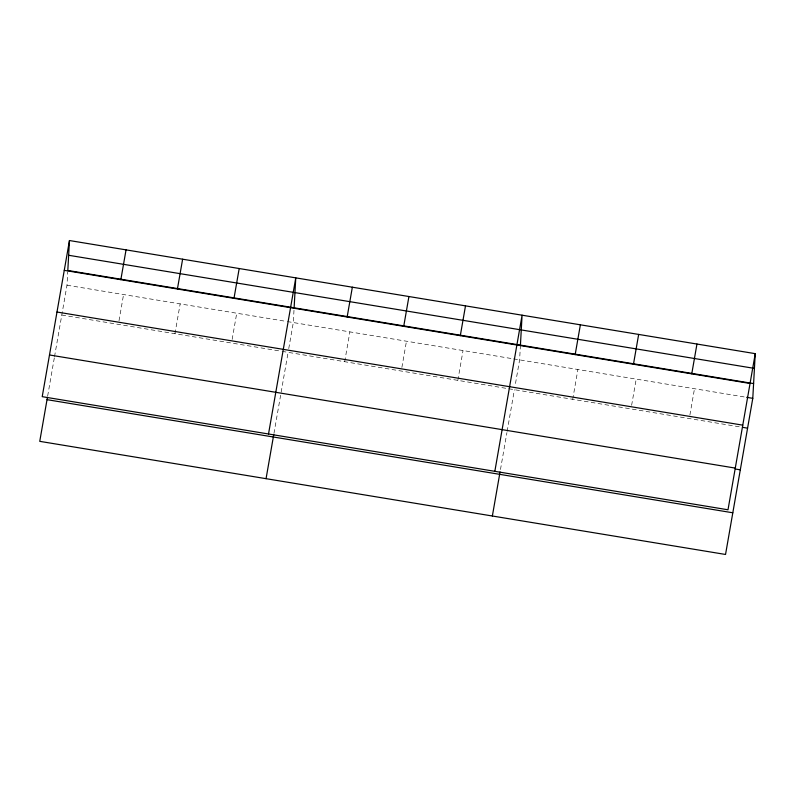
<?xml version="1.0" encoding="UTF-8"?>
<svg xmlns="http://www.w3.org/2000/svg" width="795" height="795" viewBox="0 0 795 795"><rect width="100%" height="100%" fill="white"/><g stroke="black" fill="none" stroke-linecap="round" stroke-linejoin="round"><path stroke-width="0.6" stroke-dasharray="3.98 2.98" d="M54.517 356.716L66.999 285.216L67.744 271.701M293.991 310.259L293.305 322.551L288.724 348.786M520.427 345.129L519.612 359.877L515.041 386.112M47.65 396.089L54.308 357.909M119.002 320.792L123.573 294.547M174.95 333.701L180.157 303.879M232.15 339.455L236.731 313.22M273.957 433.414L288.108 352.364M344.682 361.695L349.889 331.883M401.882 367.449L406.464 341.214M457.841 380.358L463.038 350.545M500.472 469.547L506.932 432.569M507.14 431.377L514.415 389.689M572.708 399.309L577.905 369.496M631.618 405.341L636.199 379.106M689.911 414.96L694.492 388.725M66.999 285.216L286.081 321.359M287.293 321.558L512.397 358.684M513.6 358.883L746.714 397.341M61.791 315.039L280.883 351.171M282.086 351.37L740.294 426.955"/><path stroke-width="1.19" d="M47.442 397.281L39.75 441.344L725.537 554.463L752.785 398.335L755.25 353.656L69.463 240.537L67.813 270.469L753.6 383.588M294.12 307.804L295.77 277.862L268.521 433.991M520.427 345.129L522.086 315.188L494.838 471.326M69.463 240.537L42.215 396.665L728.001 509.784L755.25 353.656M120.84 279.681L126.047 249.869M177.414 289.012L182.621 259.2M233.988 298.344L239.196 268.531M266.057 478.679L273.748 434.607M347.147 317.006L352.354 287.194M403.721 326.347L408.928 296.525M460.305 335.679L465.502 305.856M492.363 516.005L500.055 471.932M575.173 354.62L580.38 324.807M633.466 364.239L638.663 334.427M691.759 373.849L696.957 344.036M68.648 255.274L754.435 368.403M64.266 270.35L750.043 383.468M746.714 397.341L752.785 398.335M56.992 312.028L742.769 425.156M742.719 427.352L747.578 428.157M49.489 354.977L735.276 468.096M735.445 469.04L740.304 469.835M47.024 399.666L732.811 512.785"/></g></svg>
